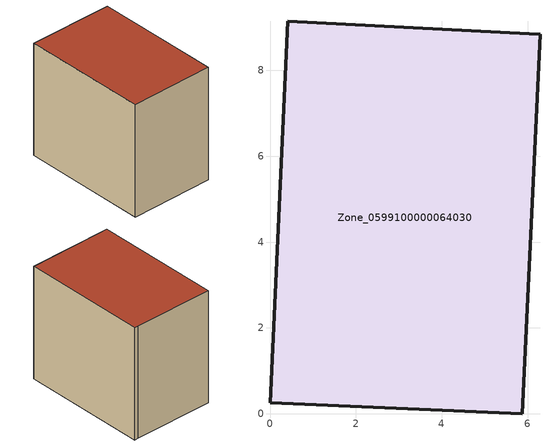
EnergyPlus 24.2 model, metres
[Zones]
Zone_0599100000064030
 floor ground (C_G): 0.41,9.15 6.03,8.85 6.29,8.85 5.87,0 0,0.26 z1.27
 wall outside (C_F): 6.03,8.85 0.41,9.15 0,0.26 5.87,0 6.29,8.85 6.03,8.85 z1.27:9.25
 roof outside (C_R): 5.87,0 6.29,8.85 6.03,8.85 0.41,9.15 0,0.26 z9.25
[BUILDING]
Pand.0599100000064030: North Axis=0; Terrain=City; Loads Convergence Tolerance Value=0.04; Temperature Convergence Tolerance Value=0.4; Solar Distribution=FullExterior; Maximum Number of Warmup Days=25; Minimum Number of Warmup Days=1
[Site:Location]
Rotterdam.The.Hague.AP_ZH_NLD Design_Conditions: Latitude=51.96; Longitude=4.45; Time Zone=1; Elevation=-4.5
[SITE:GROUNDTEMPERATURE:BUILDINGSURFACE]
18, 18, 18, 18, 18, 18, 18, 18, 18, 18, 18, 18
[MATERIAL] Thermal Absorptance=0.9; Solar Absorptance=0.7; Visible Absorptance=0.7
Name | Roughness | Thickness | Conductivity | Density | Specific Heat
G.TI.1965-1974 | MediumSmooth | 0.15 | 0.882353 | 540 | 1210
F.TI.1965-1974 | Rough | 0.3 | 0.697674 | 1920 | 840
R.TI.1965-1974 | MediumRough | 0.2 | 0.232558 | 1500 | 1000
[CONSTRUCTION]
C_G: G.TI.1965-1974
C_F: F.TI.1965-1974
C_R: R.TI.1965-1974
[ZONE]
Zone_0599100000064030: Type=1; Multiplier=1; Ceiling Height=Autocalculate; Volume=Autocalculate; Floor Area=autocalculate; Part of Total Floor Area=Yes
[ZONEINFILTRATION:DESIGNFLOWRATE]
Infil_Zone_0599100000064030: Zone or ZoneList or Space or SpaceList=Zone_0599100000064030; Schedule=AlwaysOn; Design Flow Rate Calculation Method=Flow/Area; Flow Rate per Floor Area=0.003; Constant Term Coefficient=1; Temperature Term Coefficient=0; Velocity Term Coefficient=0; Velocity Squared Term Coefficient=0
[HVACTEMPLATE:ZONE:IDEALLOADSAIRSYSTEM]
Zone_0599100000064030: Maximum Heating Supply Air Temperature=50; Minimum Cooling Supply Air Temperature=13; Maximum Heating Supply Air Humidity Ratio=0.0156; Minimum Cooling Supply Air Humidity Ratio=0.0077; Heating Limit=NoLimit; Cooling Limit=NoLimit; Dehumidification Control Type=ConstantSensibleHeatRatio; Cooling Sensible Heat Ratio=0.7; Dehumidification Setpoint=60; Humidification Control Type=None; Humidification Setpoint=30; Outdoor Air Method=None; Outdoor Air Flow Rate per Person=0.00944; Outdoor Air Flow Rate per Zone Floor Area=0; Outdoor Air Flow Rate per Zone=0; Demand Controlled Ventilation Type=None; Outdoor Air Economizer Type=NoEconomizer; Heat Recovery Type=None; Sensible Heat Recovery Effectiveness=0.7; Latent Heat Recovery Effectiveness=0.65
[ZONECONTROL:THERMOSTAT]
ThermostatControl_Zone_0599100000064030: Zone or ZoneList=Zone_0599100000064030; Control Type Schedule=DualSetpointControlType; Control 1=Thermostat_Zone_0599100000064030; Temperature Difference Between Cutout And Setpoint=0
[THERMOSTATSETPOINT:DUALSETPOINT]
Thermostat_Zone_0599100000064030: Heating Setpoint Temperature Schedule=HeatingSetpoint_Zone_0599100000064030; Cooling Setpoint Temperature Schedule=CoolingSetpoint_Zone_0599100000064030
[SCHEDULE:COMPACT]
HeatingSetpoint_Zone_0599100000064030: Through: 12/31, For: AllDays, Until: 24:00, 21
CoolingSetpoint_Zone_0599100000064030: Through: 12/31, For: AllDays, Until: 24:00, 24
DualSetpointControlType: Through: 12/31, For: AllDays, Until: 24:00, 4
AlwaysOn: Through: 12/31, For: AllDays, Until: 24:00, 1
